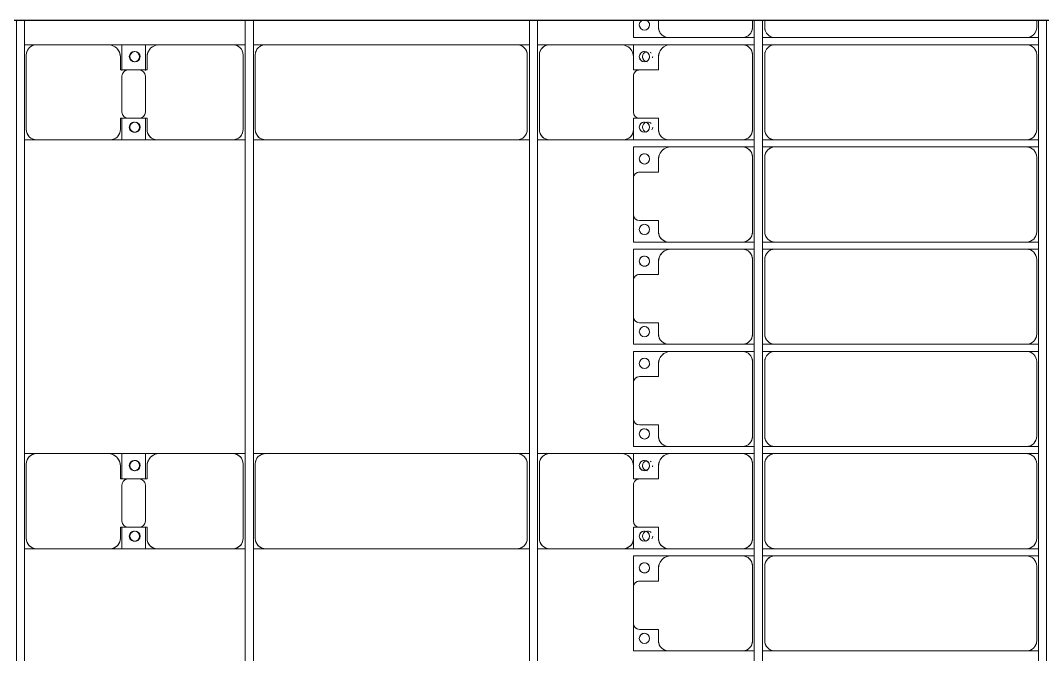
# Model space of a CAD drawing. Header units: millimetres. Extents: x -533732 to -130507, y -117886 to -23954.
# Drawn here: x -457550 to -452551, y -62886 to -59785 of the extents above; entities that cross this region are included whole.
import ezdxf

# ---------------------------------------------------------------- set-up
doc = ezdxf.new("R2010")
doc.units = ezdxf.units.MM
doc.layers.add('A-GENM', color=13, linetype='Continuous', lineweight=9)
doc.layers.add('S-BEAM', color=12, linetype='Continuous', lineweight=9)

# ---------------------------------------------------------------- blocks, each defined once
blk = doc.blocks.new('Dải phao đi lại kèm đỡ invester - DẢI PHAO ĐI LẠI-18522-BỐ TRÍ KHUNG KẾT CẤU BÈ PIN 06')
at = {"layer": 'A-GENM', "color": 7}
for p, q in [((27673.4, 660.3), (27640, 660.3)), ((27723.4, 668.9), (27723.4, 610.3)), ((27723.4, 668.9), (27723.4, 610.3)), ((27758.4, 610.3), (27758.4, 668.9)), ((27758.4, 610.3), (27758.4, 668.9)), ((28173.4, 660.3), (27808.4, 660.3)), ((28223.4, 668.9), (28223.4, 610.3)), ((28223.4, 668.9), (28223.4, 610.3)), ((28258.4, 610.3), (28258.4, 668.9)), ((28258.4, 610.3), (28258.4, 668.9)), ((28673.4, 660.3), (28308.4, 660.3)), ((28723.4, 668.9), (28723.4, 610.3)), ((28723.4, 668.9), (28723.4, 610.3)), ((28758.4, 610.3), (28758.4, 668.9)), ((28758.4, 610.3), (28758.4, 668.9)), ((29173.4, 660.3), (28808.4, 660.3)), ((29223.4, 668.9), (29223.4, 610.3)), ((29223.4, 668.9), (29223.4, 610.3)), ((29258.4, 610.3), (29258.4, 668.9)), ((29258.4, 610.3), (29258.4, 668.9)), ((29673.4, 660.3), (29308.4, 660.3)), ((29723.4, 668.9), (29723.4, 610.3)), ((29723.4, 668.9), (29723.4, 610.3)), ((29758.4, 610.3), (29758.4, 668.9)), ((29758.4, 610.3), (29758.4, 668.9)), ((30173.4, 660.3), (29808.4, 660.3)), ((30223.4, 668.9), (30223.4, 610.3)), ((30223.4, 668.9), (30223.4, 610.3)), ((30258.4, 610.3), (30258.4, 668.9)), ((30258.4, 610.3), (30258.4, 668.9)), ((30673.4, 660.3), (30308.4, 660.3)), ((30723.4, 668.9), (30723.4, 610.3)), ((30723.4, 668.9), (30723.4, 610.3)), ((27723.4, -620.3), (27723.4, 610.3)), ((27758.4, 610.3), (27758.4, -620.3)), ((28223.4, -620.3), (28223.4, 610.3)), ((28258.4, 610.3), (28258.4, -620.3)), ((28723.4, -620.3), (28723.4, 610.3)), ((28758.4, 610.3), (28758.4, -620.3)), ((29223.4, -620.3), (29223.4, 610.3)), ((29258.4, 610.3), (29258.4, -620.3)), ((29723.4, -620.3), (29723.4, 610.3)), ((29758.4, 610.3), (29758.4, -620.3)), ((30223.4, -620.3), (30223.4, 610.3)), ((30258.4, 610.3), (30258.4, -620.3)), ((30723.4, -620.3), (30723.4, 610.3)), ((27723.4, -620.3), (27723.4, -681.1)), ((27723.4, -620.3), (27723.4, -681.1)), ((27758.4, -681.1), (27758.4, -620.3)), ((27758.4, -681.1), (27758.4, -620.3)), ((28223.4, -620.3), (28223.4, -681.1)), ((28223.4, -620.3), (28223.4, -681.1)), ((28258.4, -681.1), (28258.4, -620.3)), ((28258.4, -681.1), (28258.4, -620.3)), ((28723.4, -620.3), (28723.4, -681.1)), ((28723.4, -620.3), (28723.4, -681.1)), ((28758.4, -681.1), (28758.4, -620.3)), ((28758.4, -681.1), (28758.4, -620.3)), ((29223.4, -620.3), (29223.4, -681.1)), ((29223.4, -620.3), (29223.4, -681.1)), ((29258.4, -681.1), (29258.4, -620.3)), ((29258.4, -681.1), (29258.4, -620.3)), ((29723.4, -620.3), (29723.4, -681.1)), ((29723.4, -620.3), (29723.4, -681.1)), ((29758.4, -681.1), (29758.4, -620.3)), ((29758.4, -681.1), (29758.4, -620.3)), ((30223.4, -620.3), (30223.4, -681.1)), ((30223.4, -620.3), (30223.4, -681.1)), ((30258.4, -681.1), (30258.4, -620.3)), ((30258.4, -681.1), (30258.4, -620.3)), ((30723.4, -620.3), (30723.4, -681.1)), ((30723.4, -620.3), (30723.4, -681.1)), ((27640, -670.3), (27673.4, -670.3)), ((27808.4, -670.3), (28173.4, -670.3)), ((28308.4, -670.3), (28673.4, -670.3)), ((28808.4, -670.3), (29173.4, -670.3)), ((29308.4, -670.3), (29673.4, -670.3)), ((29808.4, -670.3), (30173.4, -670.3)), ((30308.4, -670.3), (30673.4, -670.3)), ((27673.4, -729.7), (27640, -729.7)), ((27723.4, -721.1), (27723.4, -779.7)), ((27723.4, -721.1), (27723.4, -779.7)), ((27758.4, -779.7), (27758.4, -721.1)), ((27758.4, -779.7), (27758.4, -721.1)), ((28173.4, -729.7), (27808.4, -729.7)), ((28223.4, -721.1), (28223.4, -779.7)), ((28223.4, -721.1), (28223.4, -779.7)), ((28258.4, -779.7), (28258.4, -721.1)), ((28258.4, -779.7), (28258.4, -721.1)), ((28673.4, -729.7), (28308.4, -729.7)), ((28723.4, -721.1), (28723.4, -779.7)), ((28723.4, -721.1), (28723.4, -779.7)), ((28758.4, -779.7), (28758.4, -721.1)), ((28758.4, -779.7), (28758.4, -721.1)), ((29173.4, -729.7), (28808.4, -729.7)), ((29223.4, -721.1), (29223.4, -779.7)), ((29223.4, -721.1), (29223.4, -779.7)), ((29258.4, -779.7), (29258.4, -721.1)), ((29258.4, -779.7), (29258.4, -721.1)), ((29673.4, -729.7), (29308.4, -729.7)), ((29723.4, -721.1), (29723.4, -779.7)), ((29723.4, -721.1), (29723.4, -779.7)), ((29758.4, -779.7), (29758.4, -721.1)), ((29758.4, -779.7), (29758.4, -721.1)), ((30173.4, -729.7), (29808.4, -729.7)), ((30223.4, -721.1), (30223.4, -779.7)), ((30223.4, -721.1), (30223.4, -779.7)), ((30258.4, -779.7), (30258.4, -721.1)), ((30258.4, -779.7), (30258.4, -721.1)), ((30673.4, -729.7), (30308.4, -729.7)), ((30723.4, -721.1), (30723.4, -779.7)), ((30723.4, -721.1), (30723.4, -779.7)), ((27723.4, -1139.7), (27723.4, -779.7)), ((27758.4, -779.7), (27758.4, -1129.7)), ((28223.4, -1139.7), (28223.4, -779.7)), ((28258.4, -779.7), (28258.4, -1129.7)), ((28723.4, -1139.7), (28723.4, -779.7)), ((28758.4, -779.7), (28758.4, -1129.7)), ((29223.4, -1139.7), (29223.4, -779.7)), ((29258.4, -779.7), (29258.4, -1129.7)), ((29723.4, -1139.7), (29723.4, -779.7)), ((29758.4, -779.7), (29758.4, -1129.7)), ((30223.4, -1139.7), (30223.4, -779.7)), ((30258.4, -779.7), (30258.4, -1129.7)), ((30723.4, -1139.7), (30723.4, -779.7)), ((27723.4, -1139.7), (27723.4, -1312.2)), ((27723.4, -1312.2), (27723.4, -1139.7)), ((27758.4, -1312.2), (27758.4, -1129.7)), ((27758.4, -1129.7), (27758.4, -1312.2)), ((28223.4, -1139.7), (28223.4, -1312.2)), ((28223.4, -1312.2), (28223.4, -1139.7)), ((28258.4, -1312.2), (28258.4, -1129.7)), ((28258.4, -1129.7), (28258.4, -1312.2)), ((28723.4, -1139.7), (28723.4, -1312.2)), ((28723.4, -1312.2), (28723.4, -1139.7)), ((28758.4, -1312.2), (28758.4, -1129.7)), ((28758.4, -1129.7), (28758.4, -1312.2)), ((29223.4, -1139.7), (29223.4, -1312.2)), ((29223.4, -1312.2), (29223.4, -1139.7)), ((29258.4, -1312.2), (29258.4, -1129.7)), ((29258.4, -1129.7), (29258.4, -1312.2)), ((29723.4, -1139.7), (29723.4, -1312.2)), ((29723.4, -1312.2), (29723.4, -1139.7)), ((29758.4, -1312.2), (29758.4, -1129.7)), ((29758.4, -1129.7), (29758.4, -1312.2)), ((30223.4, -1139.7), (30223.4, -1312.2)), ((30223.4, -1312.2), (30223.4, -1139.7)), ((30258.4, -1312.2), (30258.4, -1129.7)), ((30258.4, -1129.7), (30258.4, -1312.2)), ((30723.4, -1139.7), (30723.4, -1312.2)), ((30723.4, -1312.2), (30723.4, -1139.7)), ((27640, -1189.7), (27673.4, -1189.7)), ((27818.4, -1189.7), (27881.8, -1189.7)), ((27881.8, -1189.7), (27881.8, -1282.2)), ((28118.2, -1282.2), (28118.2, -1189.7)), ((28118.2, -1189.7), (28173.4, -1189.7)), ((28318.4, -1189.7), (28381.8, -1189.7)), ((28381.8, -1189.7), (28381.8, -1282.2)), ((28618.2, -1282.2), (28618.2, -1189.7)), ((28618.2, -1189.7), (28673.4, -1189.7)), ((28818.4, -1189.7), (28881.8, -1189.7)), ((28881.8, -1189.7), (28881.8, -1282.2)), ((29118.2, -1282.2), (29118.2, -1189.7)), ((29118.2, -1189.7), (29173.4, -1189.7)), ((29318.4, -1189.7), (29381.8, -1189.7)), ((29381.8, -1189.7), (29381.8, -1282.2)), ((29618.2, -1282.2), (29618.2, -1189.7)), ((29618.2, -1189.7), (29673.4, -1189.7)), ((29818.4, -1189.7), (29881.8, -1189.7)), ((29881.8, -1189.7), (29881.8, -1282.2)), ((30118.2, -1282.2), (30118.2, -1189.7)), ((30118.2, -1189.7), (30173.4, -1189.7)), ((30318.4, -1189.7), (30381.8, -1189.7)), ((30381.8, -1189.7), (30381.8, -1282.2)), ((30618.2, -1282.2), (30618.2, -1189.7)), ((30618.2, -1189.7), (30673.4, -1189.7)), ((27723.4, -1312.2), (27640, -1312.2)), ((27640, -1312.2), (27723.4, -1312.2)), ((27818.4, -1312.2), (27758.4, -1312.2)), ((27758.4, -1312.2), (27818.4, -1312.2)), ((27911.8, -1312.2), (28088.2, -1312.2)), ((28223.4, -1312.2), (28173.4, -1312.2)), ((28173.4, -1312.2), (28223.4, -1312.2)), ((28411.8, -1312.2), (28258.4, -1312.2)), ((28258.4, -1312.2), (28411.8, -1312.2)), ((28411.8, -1312.2), (28588.2, -1312.2)), ((28723.4, -1312.2), (28588.2, -1312.2)), ((28588.2, -1312.2), (28723.4, -1312.2)), ((28911.8, -1312.2), (28758.4, -1312.2)), ((28758.4, -1312.2), (28911.8, -1312.2)), ((28911.8, -1312.2), (29088.2, -1312.2)), ((29223.4, -1312.2), (29088.2, -1312.2)), ((29088.2, -1312.2), (29223.4, -1312.2)), ((29411.8, -1312.2), (29258.4, -1312.2)), ((29258.4, -1312.2), (29411.8, -1312.2)), ((29411.8, -1312.2), (29588.2, -1312.2)), ((29723.4, -1312.2), (29588.2, -1312.2)), ((29588.2, -1312.2), (29723.4, -1312.2)), ((29818.4, -1312.2), (29758.4, -1312.2)), ((29758.4, -1312.2), (29818.4, -1312.2)), ((29911.8, -1312.2), (30088.2, -1312.2)), ((30223.4, -1312.2), (30173.4, -1312.2)), ((30173.4, -1312.2), (30223.4, -1312.2)), ((30411.8, -1312.2), (30258.4, -1312.2)), ((30258.4, -1312.2), (30411.8, -1312.2)), ((30411.8, -1312.2), (30588.2, -1312.2)), ((30723.4, -1312.2), (30588.2, -1312.2)), ((30588.2, -1312.2), (30723.4, -1312.2))]:
    blk.add_line(p, q, dxfattribs=at)
for centre, radius, start, end in [((27673.4, 610.3), 50, 0, 90), ((27673.4, 610.3), 50, 60, 90), ((27808.4, 610.3), 50, 90, 180), ((27808.4, 610.3), 50, 105, 120), ((28173.4, 610.3), 50, 360, 90), ((28173.4, 610.3), 50, 60, 90), ((28308.4, 610.3), 50, 90, 180), ((28308.4, 610.3), 50, 105, 120), ((28673.4, 610.3), 50, 360, 90), ((28673.4, 610.3), 50, 60, 90), ((28808.4, 610.3), 50, 90, 180), ((28808.4, 610.3), 50, 105, 120), ((29173.4, 610.3), 50, 360, 90), ((29173.4, 610.3), 50, 60, 90), ((29308.4, 610.3), 50, 90, 180), ((29308.4, 610.3), 50, 105, 120), ((29673.4, 610.3), 50, 0, 90), ((29673.4, 610.3), 50, 60, 90), ((29808.4, 610.3), 50, 90, 180), ((29808.4, 610.3), 50, 105, 120), ((30173.4, 610.3), 50, 0, 90), ((30173.4, 610.3), 50, 60, 90), ((30308.4, 610.3), 50, 90, 180), ((30308.4, 610.3), 50, 105, 120), ((30673.4, 610.3), 50, 0, 90), ((30673.4, 610.3), 50, 60, 90), ((27673.4, 610.3), 50, 15, 30), ((27808.4, 610.3), 50, 150, 180), ((28173.4, 610.3), 50, 15, 30), ((28308.4, 610.3), 50, 150, 180), ((28673.4, 610.3), 50, 15, 30), ((28808.4, 610.3), 50, 150, 180), ((29173.4, 610.3), 50, 15, 30), ((29308.4, 610.3), 50, 150, 180), ((29673.4, 610.3), 50, 15, 30), ((29808.4, 610.3), 50, 150, 180), ((30173.4, 610.3), 50, 15, 30), ((30308.4, 610.3), 50, 150, 180), ((30673.4, 610.3), 50, 15, 30), ((27673.4, -620.3), 50, 270, 0), ((27673.4, -620.3), 50, 330, 0), ((27808.4, -620.3), 50, 180, 270), ((27808.4, -620.3), 50, 195, 225), ((28173.4, -620.3), 50, 270, 360), ((28173.4, -620.3), 50, 330, 360), ((28308.4, -620.3), 50, 180, 270), ((28308.4, -620.3), 50, 195, 225), ((28673.4, -620.3), 50, 270, 0), ((28673.4, -620.3), 50, 330, 0), ((28808.4, -620.3), 50, 180, 270), ((28808.4, -620.3), 50, 195, 225), ((29173.4, -620.3), 50, 270, 0), ((29173.4, -620.3), 50, 330, 0), ((29308.4, -620.3), 50, 180, 270), ((29308.4, -620.3), 50, 195, 225), ((29673.4, -620.3), 50, 270, 0), ((29673.4, -620.3), 50, 330, 0), ((29808.4, -620.3), 50, 180, 270), ((29808.4, -620.3), 50, 195, 225), ((30173.4, -620.3), 50, 270, 0), ((30173.4, -620.3), 50, 330, 0), ((30308.4, -620.3), 50, 180, 270), ((30308.4, -620.3), 50, 195, 225), ((30673.4, -620.3), 50, 270, 0), ((30673.4, -620.3), 50, 330, 0), ((27673.4, -620.3), 50, 270, 300), ((27808.4, -620.3), 50, 240, 270), ((28173.4, -620.3), 50, 270, 300), ((28308.4, -620.3), 50, 240, 270), ((28673.4, -620.3), 50, 270, 300), ((28808.4, -620.3), 50, 240, 270), ((29173.4, -620.3), 50, 270, 300), ((29308.4, -620.3), 50, 240, 270), ((29673.4, -620.3), 50, 270, 300), ((29808.4, -620.3), 50, 240, 270), ((30173.4, -620.3), 50, 270, 300), ((30308.4, -620.3), 50, 240, 270), ((30673.4, -620.3), 50, 270, 300), ((27673.4, -779.7), 50, 0, 90), ((27673.4, -779.7), 50, 15, 90), ((27808.4, -779.7), 50, 90, 180), ((27808.4, -779.7), 50, 90, 165), ((28173.4, -779.7), 50, 0, 90), ((28173.4, -779.7), 50, 15, 90), ((28308.4, -779.7), 50, 90, 180), ((28308.4, -779.7), 50, 90, 165), ((28673.4, -779.7), 50, 0, 90), ((28673.4, -779.7), 50, 15, 90), ((28808.4, -779.7), 50, 90, 180), ((28808.4, -779.7), 50, 90, 165), ((29173.4, -779.7), 50, 0, 90), ((29173.4, -779.7), 50, 15, 90), ((29308.4, -779.7), 50, 90, 180), ((29308.4, -779.7), 50, 90, 165), ((29673.4, -779.7), 50, 0, 90), ((29673.4, -779.7), 50, 15, 90), ((29808.4, -779.7), 50, 90, 180), ((29808.4, -779.7), 50, 90, 165), ((30173.4, -779.7), 50, 0, 90), ((30173.4, -779.7), 50, 15, 90), ((30308.4, -779.7), 50, 90, 180), ((30308.4, -779.7), 50, 90, 165), ((30673.4, -779.7), 50, 0, 90), ((30673.4, -779.7), 50, 15, 90), ((27673.4, -1139.7), 50, 270, 360), ((27818.4, -1129.7), 60, 180, 270), ((28173.4, -1139.7), 50, 270, 0), ((28318.4, -1129.7), 60, 180, 270), ((28673.4, -1139.7), 50, 270, 360), ((28818.4, -1129.7), 60, 180, 270), ((29173.4, -1139.7), 50, 270, 0), ((29318.4, -1129.7), 60, 180, 270), ((29673.4, -1139.7), 50, 270, 0), ((29818.4, -1129.7), 60, 180, 270), ((30173.4, -1139.7), 50, 270, 360), ((30318.4, -1129.7), 60, 180, 270), ((30673.4, -1139.7), 50, 270, 0), ((27673.4, -1139.7), 50, 270, 345), ((27818.4, -1129.7), 60, 210, 270), ((28173.4, -1139.7), 50, 270, 345), ((28318.4, -1129.7), 60, 210, 270), ((28673.4, -1139.7), 50, 270, 345), ((28818.4, -1129.7), 60, 210, 270), ((29173.4, -1139.7), 50, 270, 345), ((29318.4, -1129.7), 60, 210, 270), ((29673.4, -1139.7), 50, 270, 345), ((29818.4, -1129.7), 60, 210, 270), ((30173.4, -1139.7), 50, 270, 345), ((30318.4, -1129.7), 60, 210, 270), ((30673.4, -1139.7), 50, 270, 345), ((27661.8, -1258.6), 25, 90, 150), ((27661.8, -1258.6), 25, 90, 150), ((27661.8, -1258.6), 25, 270, 90), ((27661.8, -1258.6), 25, 15, 90), ((27816.8, -1258.6), 25, 90, 270), ((27816.8, -1258.6), 25, 90, 165), ((27816.8, -1258.6), 25, 270, 90), ((27816.8, -1258.6), 25, 60, 90), ((27816.8, -1258.6), 25, 270, 30), ((28161.8, -1258.6), 25, 90, 270), ((28161.8, -1258.6), 25, 90, 165), ((28161.8, -1258.6), 25, 270, 90), ((28161.8, -1258.6), 25, 15, 90), ((28316.8, -1258.6), 25, 90, 270), ((28316.8, -1258.6), 25, 90, 165), ((28316.8, -1258.6), 25, 270, 90), ((28316.8, -1258.6), 25, 60, 90), ((28316.8, -1258.6), 25, 270, 30), ((28661.8, -1258.6), 25, 90, 270), ((28661.8, -1258.6), 25, 90, 165), ((28661.8, -1258.6), 25, 270, 90), ((28661.8, -1258.6), 25, 15, 90), ((28816.8, -1258.6), 25, 90, 270), ((28816.8, -1258.6), 25, 90, 165), ((28816.8, -1258.6), 25, 270, 90), ((28816.8, -1258.6), 25, 60, 90), ((28816.8, -1258.6), 25, 270, 30), ((29161.8, -1258.6), 25, 90, 270), ((29161.8, -1258.6), 25, 90, 165), ((29161.8, -1258.6), 25, 270, 90), ((29161.8, -1258.6), 25, 15, 90), ((29316.8, -1258.6), 25, 90, 270), ((29316.8, -1258.6), 25, 90, 165), ((29316.8, -1258.6), 25, 270, 90), ((29316.8, -1258.6), 25, 60, 90), ((29316.8, -1258.6), 25, 270, 30), ((29661.8, -1258.6), 25, 90, 270), ((29661.8, -1258.6), 25, 90, 165), ((29661.8, -1258.6), 25, 270, 90), ((29661.8, -1258.6), 25, 15, 90), ((29816.8, -1258.6), 25, 90, 270), ((29816.8, -1258.6), 25, 90, 165), ((29816.8, -1258.6), 25, 270, 90), ((29816.8, -1258.6), 25, 60, 90), ((29816.8, -1258.6), 25, 270, 30), ((30161.8, -1258.6), 25, 90, 270), ((30161.8, -1258.6), 25, 90, 165), ((30161.8, -1258.6), 25, 270, 90), ((30161.8, -1258.6), 25, 15, 90), ((30316.8, -1258.6), 25, 90, 270), ((30316.8, -1258.6), 25, 90, 165), ((30316.8, -1258.6), 25, 270, 90), ((30316.8, -1258.6), 25, 60, 90), ((30316.8, -1258.6), 25, 270, 30), ((30661.8, -1258.6), 25, 90, 270), ((30661.8, -1258.6), 25, 90, 165), ((30661.8, -1258.6), 25, 270, 90), ((30661.8, -1258.6), 25, 15, 90), ((27661.8, -1258.6), 25, 210, 270), ((27661.8, -1258.6), 25, 210, 270), ((27661.8, -1258.6), 25, 271.6936, 0), ((27816.8, -1258.6), 25, 180, 270), ((27911.8, -1282.2), 30, 180, 270), ((28088.2, -1282.2), 30, 270, 0), ((28161.8, -1258.6), 25, 180, 270), ((28161.8, -1258.6), 25, 270, 0), ((28316.8, -1258.6), 25, 180, 270), ((28411.8, -1282.2), 30, 180, 270), ((28411.8, -1282.2), 30, 195, 225), ((28411.8, -1282.2), 30, 195, 255), ((28411.8, -1282.2), 30, 195, 225), ((28588.2, -1282.2), 30, 270, 0), ((28588.2, -1282.2), 30, 285, 345), ((28588.2, -1282.2), 30, 315, 345), ((28588.2, -1282.2), 30, 315, 345), ((28661.8, -1258.6), 25, 180, 270), ((28661.8, -1258.6), 25, 270, 360), ((28816.8, -1258.6), 25, 180, 270), ((28911.8, -1282.2), 30, 180, 270), ((28911.8, -1282.2), 30, 195, 225), ((28911.8, -1282.2), 30, 195, 255), ((28911.8, -1282.2), 30, 195, 225), ((29088.2, -1282.2), 30, 270, 360), ((29088.2, -1282.2), 30, 285, 345), ((29088.2, -1282.2), 30, 315, 345), ((29088.2, -1282.2), 30, 315, 345), ((29161.8, -1258.6), 25, 180, 270), ((29161.8, -1258.6), 25, 270, 0), ((29316.8, -1258.6), 25, 180, 270), ((29411.8, -1282.2), 30, 180, 270), ((29411.8, -1282.2), 30, 195, 218.4209), ((29411.8, -1282.2), 30, 195, 255), ((29411.8, -1282.2), 30, 195, 218.4209), ((29588.2, -1282.2), 30, 270, 0), ((29588.2, -1282.2), 30, 285, 345), ((29588.2, -1282.2), 30, 315, 345), ((29588.2, -1282.2), 30, 315, 345), ((29661.8, -1258.6), 25, 180, 270), ((29661.8, -1258.6), 25, 270, 360), ((29816.8, -1258.6), 25, 180, 270), ((29911.8, -1282.2), 30, 180, 270), ((30088.2, -1282.2), 30, 270, 0), ((30161.8, -1258.6), 25, 180, 270), ((30161.8, -1258.6), 25, 270, 360), ((30316.8, -1258.6), 25, 180, 270), ((30411.8, -1282.2), 30, 180, 270), ((30411.8, -1282.2), 30, 195, 225), ((30411.8, -1282.2), 30, 195, 255), ((30411.8, -1282.2), 30, 195, 225), ((30588.2, -1282.2), 30, 270, 0), ((30588.2, -1282.2), 30, 285, 345), ((30588.2, -1282.2), 30, 315, 345), ((30588.2, -1282.2), 30, 315, 345), ((30661.8, -1258.6), 25, 180, 270), ((30661.8, -1258.6), 25, 270, 0), ((28588.2, -1282.2), 30, 285, 300), ((28588.2, -1282.2), 30, 285, 300), ((29088.2, -1282.2), 30, 285, 300), ((29088.2, -1282.2), 30, 285, 300), ((29588.2, -1282.2), 30, 285, 300), ((29588.2, -1282.2), 30, 285, 300), ((30588.2, -1282.2), 30, 285, 300), ((30588.2, -1282.2), 30, 285, 300)]:
    blk.add_arc(centre, radius, start, end, dxfattribs=at)
blk = doc.blocks.new('Dầm C52 - Hộp 40x60-19816-BỐ TRÍ KHUNG KẾT CẤU BÈ PIN 06')
at = {"layer": 'S-BEAM', "color": 3, "lineweight": 25}
blk.add_line((145891.1, -20), (-145891.1, -20), dxfattribs=at)
blk = doc.blocks.new('Dai phao do pin - DẢI PHAO ĐỠ PIN-V120-BỐ TRÍ KHUNG KẾT CẤU BÈ PIN 06')
at = {"layer": 'A-GENM', "color": 7}
for p, q in [((-1312.2, 223.4), (-1139.7, 223.4)), ((-1139.7, 223.4), (-1312.2, 223.4)), ((-779.7, 223.4), (-1139.7, 223.4)), ((-779.7, 223.4), (-721.1, 223.4)), ((-779.7, 223.4), (-721.1, 223.4)), ((-681.1, 223.4), (-620.3, 223.4)), ((-681.1, 223.4), (-620.3, 223.4)), ((610.3, 223.4), (-620.3, 223.4)), ((610.3, 223.4), (668.9, 223.4)), ((610.3, 223.4), (668.9, 223.4)), ((708.9, 223.4), (769.7, 223.4)), ((708.9, 223.4), (769.7, 223.4)), ((1139.7, 223.4), (769.7, 223.4)), ((1139.7, 223.4), (1312.2, 223.4)), ((1312.2, 223.4), (1139.7, 223.4)), ((1197.8, 223.4), (1370.3, 223.4)), ((1197.8, 116.2), (1197.8, 223.4)), ((1370.3, 223.4), (1197.8, 223.4)), ((1312.2, 223.4), (1312.2, 116.2)), ((1730.3, 223.4), (1370.3, 223.4)), ((1730.3, 223.4), (1788.9, 223.4)), ((1730.3, 223.4), (1788.9, 223.4)), ((-1189.7, 173.4), (-1189.7, 118.2)), ((-729.7, -191.6), (-729.7, 173.4)), ((-670.3, 173.4), (-670.3, -191.6)), ((660.3, -191.6), (660.3, 173.4)), ((719.7, 173.4), (719.7, -191.6)), ((1189.7, 118.2), (1189.7, 173.4)), ((1320.3, 173.4), (1320.3, 118.2)), ((1780.3, -191.6), (1780.3, 173.4)), ((-1189.7, 118.2), (-1219.7, 118.2)), ((1282.2, 118.2), (1189.7, 118.2)), ((1320.3, 118.2), (1227.8, 118.2)), ((1197.8, 88.2), (1197.8, -88.2)), ((1312.2, -88.2), (1312.2, 88.2)), ((-1219.7, -118.2), (-1189.7, -118.2)), ((-1189.7, -118.2), (-1189.7, -181.6)), ((1189.7, -181.6), (1189.7, -118.2)), ((1189.7, -118.2), (1282.2, -118.2)), ((1197.8, -241.6), (1197.8, -116.2)), ((1227.8, -118.2), (1320.3, -118.2)), ((1312.2, -116.2), (1312.2, -241.6)), ((1320.3, -118.2), (1320.3, -181.6)), ((-1129.7, -241.6), (-1312.2, -241.6)), ((-1312.2, -241.6), (-1129.7, -241.6)), ((-1129.7, -241.6), (-779.7, -241.6)), ((-721.1, -241.6), (-779.7, -241.6)), ((-721.1, -241.6), (-779.7, -241.6)), ((-620.3, -241.6), (-681.1, -241.6)), ((-620.3, -241.6), (-681.1, -241.6)), ((-620.3, -241.6), (610.3, -241.6)), ((668.9, -241.6), (610.3, -241.6)), ((668.9, -241.6), (610.3, -241.6)), ((769.7, -241.6), (708.9, -241.6)), ((769.7, -241.6), (708.9, -241.6)), ((769.7, -241.6), (1129.7, -241.6)), ((1312.2, -241.6), (1129.7, -241.6)), ((1129.7, -241.6), (1312.2, -241.6)), ((1380.3, -241.6), (1197.8, -241.6)), ((1197.8, -241.6), (1380.3, -241.6)), ((1380.3, -241.6), (1730.3, -241.6)), ((1788.9, -241.6), (1730.3, -241.6)), ((1788.9, -241.6), (1730.3, -241.6))]:
    blk.add_line(p, q, dxfattribs=at)
for centre, radius, start, end in [((-1139.7, 173.4), 50, 90, 180), ((-1139.7, 173.4), 50, 105, 180), ((-779.7, 173.4), 50, 0, 90), ((-779.7, 173.4), 50, 0, 75), ((-620.3, 173.4), 50, 90, 180), ((-620.3, 173.4), 50, 90, 120), ((610.3, 173.4), 50, 0, 90), ((610.3, 173.4), 50, 15, 90), ((769.7, 173.4), 50, 90, 180), ((769.7, 173.4), 50, 105, 180), ((1139.7, 173.4), 50, 360, 90), ((1139.7, 173.4), 50, 360, 75), ((1370.3, 173.4), 50, 90, 180), ((1370.3, 173.4), 50, 105, 180), ((1730.3, 173.4), 50, 0, 90), ((1730.3, 173.4), 50, 0, 75), ((-1258.6, 161.8), 25, 150, 180), ((-1258.6, 161.8), 25, 150, 180), ((-1258.6, 161.8), 25, 360, 75), ((-1258.6, 161.8), 25, 360, 75), ((-1258.6, 161.8), 25, 285, 360), ((-1258.6, 161.8), 25, 285, 360), ((-620.3, 173.4), 50, 150, 180), ((1248.6, 161.8), 25, 0, 180), ((1248.6, 161.8), 25, 180, 0), ((1248.6, 161.8), 25, 0, 165), ((1248.6, 161.8), 25, 195, 255), ((1251.4, 161.8), 25, 360, 180), ((1251.4, 161.8), 25, 90, 180), ((1251.4, 161.8), 25, 180, 360), ((1251.4, 161.8), 25, 180, 255), ((1248.6, 161.8), 25, 285, 0), ((1251.4, 161.8), 25, 15, 75), ((1251.4, 161.8), 25, 285, 345), ((-1258.6, 161.8), 25, 225, 270), ((-1258.6, 161.8), 25, 225, 270), ((1227.8, 88.2), 30, 90, 180), ((1282.2, 88.2), 30, 0, 90), ((1227.8, -88.2), 30, 180, 270), ((1282.2, -88.2), 30, 270, 0), ((-1258.6, -183.2), 25, 165, 180), ((-1258.6, -183.2), 25, 165, 180), ((-1258.6, -183.2), 25, 0, 90), ((-1258.6, -183.2), 25, 60, 90), ((-1258.6, -183.2), 25, 285, 360), ((-1258.6, -183.2), 25, 285, 360), ((-1258.6, -183.2), 25, 0, 30), ((-1129.7, -181.6), 60, 180, 270), ((-1129.7, -181.6), 60, 180, 240), ((-779.7, -191.6), 50, 270, 0), ((-779.7, -191.6), 50, 285, 0), ((-620.3, -191.6), 50, 180, 270), ((-620.3, -191.6), 50, 180, 210), ((610.3, -191.6), 50, 270, 0), ((769.7, -191.6), 50, 180, 270), ((769.7, -191.6), 50, 180, 255), ((1129.7, -181.6), 60, 270, 360), ((1129.7, -181.6), 60, 300, 360), ((1248.6, -183.2), 25, 360, 180), ((1248.6, -183.2), 25, 180, 0), ((1248.6, -183.2), 25, 195, 360), ((1251.4, -183.2), 25, 0, 180), ((1251.4, -183.2), 25, 60, 180), ((1251.4, -183.2), 25, 180, 360), ((1251.4, -183.2), 25, 180, 270), ((1248.6, -183.2), 25, 360, 150), ((1251.4, -183.2), 25, 285, 345), ((1251.4, -183.2), 25, 15, 30), ((1380.3, -181.6), 60, 180, 270), ((1380.3, -181.6), 60, 180, 240), ((1730.3, -191.6), 50, 270, 0), ((1730.3, -191.6), 50, 285, 0), ((-1258.6, -183.2), 25, 225, 240), ((-1258.6, -183.2), 25, 225, 240), ((-620.3, -191.6), 50, 225, 255), ((610.3, -191.6), 50, 270, 300), ((610.3, -191.6), 50, 330, 345)]:
    blk.add_arc(centre, radius, start, end, dxfattribs=at)
blk = doc.blocks.new('Dai phao do pin - DẢI PHAO ĐỠ PIN-V121-BỐ TRÍ KHUNG KẾT CẤU BÈ PIN 06')
at = {"layer": 'A-GENM', "color": 7}
for p, q in [((-1312.2, 223.4), (-1139.7, 223.4)), ((-1139.7, 223.4), (-1312.2, 223.4)), ((-779.7, 223.4), (-1139.7, 223.4)), ((-779.7, 223.4), (-721.1, 223.4)), ((-779.7, 223.4), (-721.1, 223.4)), ((-681.1, 223.4), (-620.3, 223.4)), ((-681.1, 223.4), (-620.3, 223.4)), ((610.3, 223.4), (-620.3, 223.4)), ((610.3, 223.4), (668.9, 223.4)), ((610.3, 223.4), (668.9, 223.4)), ((708.9, 223.4), (769.7, 223.4)), ((708.9, 223.4), (769.7, 223.4)), ((1139.7, 223.4), (769.7, 223.4)), ((1139.7, 223.4), (1312.2, 223.4)), ((1312.2, 223.4), (1139.7, 223.4)), ((1197.8, 223.4), (1370.3, 223.4)), ((1197.8, 116.2), (1197.8, 223.4)), ((1370.3, 223.4), (1197.8, 223.4)), ((1312.2, 223.4), (1312.2, 116.2)), ((1730.3, 223.4), (1370.3, 223.4)), ((1730.3, 223.4), (1788.9, 223.4)), ((1730.3, 223.4), (1788.9, 223.4)), ((-1189.7, 173.4), (-1189.7, 118.2)), ((-729.7, -191.6), (-729.7, 173.4)), ((-670.3, 173.4), (-670.3, -191.6)), ((660.3, -191.6), (660.3, 173.4)), ((719.7, 173.4), (719.7, -191.6)), ((1189.7, 118.2), (1189.7, 173.4)), ((1320.3, 173.4), (1320.3, 118.2)), ((1780.3, -191.6), (1780.3, 173.4)), ((-1189.7, 118.2), (-1219.7, 118.2)), ((1282.2, 118.2), (1189.7, 118.2)), ((1320.3, 118.2), (1227.8, 118.2)), ((1197.8, 88.2), (1197.8, -88.2)), ((1312.2, -88.2), (1312.2, 88.2)), ((-1219.7, -118.2), (-1189.7, -118.2)), ((-1189.7, -118.2), (-1189.7, -181.6)), ((1189.7, -181.6), (1189.7, -118.2)), ((1189.7, -118.2), (1282.2, -118.2)), ((1197.8, -241.6), (1197.8, -116.2)), ((1227.8, -118.2), (1320.3, -118.2)), ((1312.2, -116.2), (1312.2, -241.6)), ((1320.3, -118.2), (1320.3, -181.6)), ((-1129.7, -241.6), (-1312.2, -241.6)), ((-1312.2, -241.6), (-1129.7, -241.6)), ((-1129.7, -241.6), (-779.7, -241.6)), ((-721.1, -241.6), (-779.7, -241.6)), ((-721.1, -241.6), (-779.7, -241.6)), ((-620.3, -241.6), (-681.1, -241.6)), ((-620.3, -241.6), (-681.1, -241.6)), ((-620.3, -241.6), (610.3, -241.6)), ((668.9, -241.6), (610.3, -241.6)), ((668.9, -241.6), (610.3, -241.6)), ((769.7, -241.6), (708.9, -241.6)), ((769.7, -241.6), (708.9, -241.6)), ((769.7, -241.6), (1129.7, -241.6)), ((1312.2, -241.6), (1129.7, -241.6)), ((1129.7, -241.6), (1312.2, -241.6)), ((1380.3, -241.6), (1197.8, -241.6)), ((1197.8, -241.6), (1380.3, -241.6)), ((1380.3, -241.6), (1730.3, -241.6)), ((1788.9, -241.6), (1730.3, -241.6)), ((1788.9, -241.6), (1730.3, -241.6))]:
    blk.add_line(p, q, dxfattribs=at)
for centre, radius, start, end in [((-1139.7, 173.4), 50, 90, 180), ((-1139.7, 173.4), 50, 105, 180), ((-779.7, 173.4), 50, 0, 90), ((-779.7, 173.4), 50, 0, 75), ((-620.3, 173.4), 50, 90, 180), ((-620.3, 173.4), 50, 90, 120), ((610.3, 173.4), 50, 0, 90), ((610.3, 173.4), 50, 15, 90), ((769.7, 173.4), 50, 90, 180), ((769.7, 173.4), 50, 105, 180), ((1139.7, 173.4), 50, 360, 90), ((1139.7, 173.4), 50, 360, 75), ((1370.3, 173.4), 50, 90, 180), ((1370.3, 173.4), 50, 105, 180), ((1730.3, 173.4), 50, 0, 90), ((1730.3, 173.4), 50, 0, 75), ((-1258.6, 161.8), 25, 150, 180), ((-1258.6, 161.8), 25, 150, 180), ((-1258.6, 161.8), 25, 360, 75), ((-1258.6, 161.8), 25, 360, 75), ((-1258.6, 161.8), 25, 285, 360), ((-1258.6, 161.8), 25, 285, 360), ((-620.3, 173.4), 50, 150, 180), ((1248.6, 161.8), 25, 0, 180), ((1248.6, 161.8), 25, 180, 0), ((1248.6, 161.8), 25, 0, 165), ((1248.6, 161.8), 25, 195, 255), ((1251.4, 161.8), 25, 360, 180), ((1251.4, 161.8), 25, 90, 180), ((1251.4, 161.8), 25, 180, 360), ((1251.4, 161.8), 25, 180, 255), ((1248.6, 161.8), 25, 285, 0), ((1251.4, 161.8), 25, 15, 75), ((1251.4, 161.8), 25, 285, 345), ((-1258.6, 161.8), 25, 225, 270), ((-1258.6, 161.8), 25, 225, 270), ((1227.8, 88.2), 30, 90, 180), ((1282.2, 88.2), 30, 0, 90), ((1227.8, -88.2), 30, 180, 270), ((1282.2, -88.2), 30, 270, 0), ((-1258.6, -183.2), 25, 165, 180), ((-1258.6, -183.2), 25, 165, 180), ((-1258.6, -183.2), 25, 0, 90), ((-1258.6, -183.2), 25, 60, 90), ((-1258.6, -183.2), 25, 285, 360), ((-1258.6, -183.2), 25, 285, 360), ((-1258.6, -183.2), 25, 0, 30), ((-1129.7, -181.6), 60, 180, 270), ((-1129.7, -181.6), 60, 180, 240), ((-779.7, -191.6), 50, 270, 0), ((-779.7, -191.6), 50, 285, 0), ((-620.3, -191.6), 50, 180, 270), ((-620.3, -191.6), 50, 180, 210), ((610.3, -191.6), 50, 270, 0), ((769.7, -191.6), 50, 180, 270), ((769.7, -191.6), 50, 180, 255), ((1129.7, -181.6), 60, 270, 360), ((1129.7, -181.6), 60, 300, 360), ((1248.6, -183.2), 25, 360, 180), ((1248.6, -183.2), 25, 180, 0), ((1248.6, -183.2), 25, 195, 360), ((1251.4, -183.2), 25, 0, 180), ((1251.4, -183.2), 25, 60, 180), ((1251.4, -183.2), 25, 180, 360), ((1251.4, -183.2), 25, 180, 270), ((1248.6, -183.2), 25, 360, 150), ((1251.4, -183.2), 25, 285, 345), ((1251.4, -183.2), 25, 15, 30), ((1380.3, -181.6), 60, 180, 270), ((1380.3, -181.6), 60, 180, 240), ((1730.3, -191.6), 50, 270, 0), ((1730.3, -191.6), 50, 285, 0), ((-1258.6, -183.2), 25, 225, 240), ((-1258.6, -183.2), 25, 225, 240), ((-620.3, -191.6), 50, 225, 255), ((610.3, -191.6), 50, 270, 300), ((610.3, -191.6), 50, 330, 345)]:
    blk.add_arc(centre, radius, start, end, dxfattribs=at)
blk = doc.blocks.new('Dầm C52 - Dầm C52-19796-BỐ TRÍ KHUNG KẾT CẤU BÈ PIN 06')
at = {"layer": 'S-BEAM', "color": 1}
for p, q in [((5386.7, 20), (11346.7, 20)), ((11346.7, -20), (5386.7, -20))]:
    blk.add_line(p, q, dxfattribs=at)
blk = doc.blocks.new('Dầm C52 - Dầm C52-V31-BỐ TRÍ KHUNG KẾT CẤU BÈ PIN 06')
at = {"layer": 'S-BEAM', "color": 1}
for p, q in [((5386.7, 20), (11346.7, 20)), ((11346.7, -20), (5386.7, -20))]:
    blk.add_line(p, q, dxfattribs=at)
blk = doc.blocks.new('HOBANMONG_BEPIN 6_rvt-1-BỐ TRÍ KHUNG KẾT CẤU BÈ PIN 06')
at = {"layer": 'A-GENM', "color": 3, "lineweight": 25}
for name, p, rotation in [('Dải phao đi lại kèm đỡ invester - DẢI PHAO ĐI LẠI-18522-BỐ TRÍ KHUNG KẾT CẤU BÈ PIN 06', (-453239.4, -32145.2), 269.9997586098934), ('Dai phao do pin - DẢI PHAO ĐỠ PIN-V120-BỐ TRÍ KHUNG KẾT CẤU BÈ PIN 06', (-455741.3, -60145.2), 179.9997586099391), ('Dai phao do pin - DẢI PHAO ĐỠ PIN-V121-BỐ TRÍ KHUNG KẾT CẤU BÈ PIN 06', (-455741.3, -62145.2), 179.9997586099391)]:
    blk.add_blockref(name, p, dxfattribs=dict(at, rotation=rotation))
at = {"layer": 'S-BEAM', "color": 3, "lineweight": 25}
for name, p, rotation in [('Dầm C52 - Dầm C52-19796-BỐ TRÍ KHUNG KẾT CẤU BÈ PIN 06', (-457550.3, -71131.9), 89.99975860989407), ('Dầm C52 - Dầm C52-19796-BỐ TRÍ KHUNG KẾT CẤU BÈ PIN 06', (-456430.3, -71131.9), 89.99975860989407), ('Dầm C52 - Dầm C52-19796-BỐ TRÍ KHUNG KẾT CẤU BÈ PIN 06', (-455040.3, -71131.9), 89.99975860989407), ('Dầm C52 - Dầm C52-V31-BỐ TRÍ KHUNG KẾT CẤU BÈ PIN 06', (-453940.6, -71131.9), 89.99975860989275), ('Dầm C52 - Dầm C52-V31-BỐ TRÍ KHUNG KẾT CẤU BÈ PIN 06', (-452550.6, -71131.9), 89.99975860989275), ('Dầm C52 - Hộp 40x60-19816-BỐ TRÍ KHUNG KẾT CẤU BÈ PIN 06', (-380339.8, -59765.5), 359.9997586099392)]:
    blk.add_blockref(name, p, dxfattribs=dict(at, rotation=rotation))

msp = doc.modelspace()

# ---------------------------------------------------------------- block references
at = {"lineweight": 5}
msp.add_blockref('HOBANMONG_BEPIN 6_rvt-1-BỐ TRÍ KHUNG KẾT CẤU BÈ PIN 06', (0, 0), dxfattribs=at)

doc.saveas('drawing.dxf')
